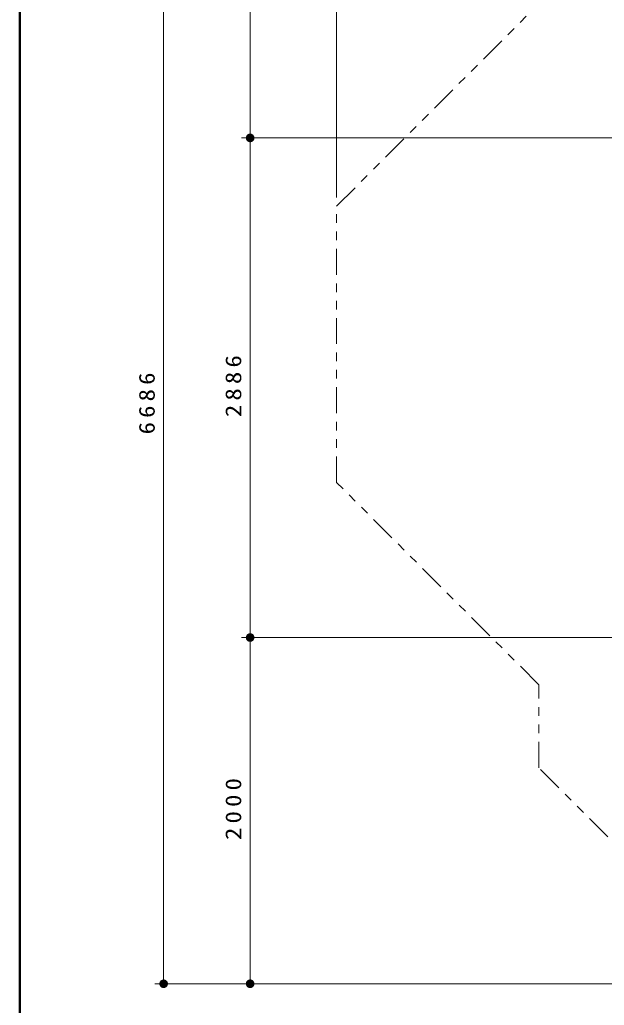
# Model space of a CAD drawing. Units: millimetres on the paper, scale 1:50. Extents: x -385 to 0, y -594 to 267.
# Drawn here: x -385 to -317.4, y 95.3 to 209.2 of the extents above; entities that cross this region are included whole.
import ezdxf

# ---------------------------------------------------------------- set-up
doc = ezdxf.new("R2010")
doc.units = ezdxf.units.MM
doc.linetypes.add('USER3', pattern=[8, 3, -1, 1, -1, 1, -1])
doc.layers.add('LY_1', color=7, linetype='Continuous', lineweight=50)
doc.styles.add('ＭＳ ゴシック', font='')
doc.styles.get('ＭＳ ゴシック').set_extended_font_data('MS Gothic')

# ---------------------------------------------------------------- blocks, each defined once
blk = doc.blocks.new('filled_dot')
at = {"color": 0, "linetype": 'Continuous', "lineweight": -2, "const_width": 1.25}
blk.add_lwpolyline([(-0.625, 0, 1), (0.625, 0, 1)], format="xyb", close=True, dxfattribs=at)

msp = doc.modelspace()

# ---------------------------------------------------------------- linework, layer by layer
at = {"layer": 'LY_1'}
msp.add_line((-385, 267), (-385, 0), dxfattribs=at)
at = {"layer": 'LY_1', "lineweight": 13}
for p, q in [((-348.361, 188.67), (-348.361, 252.542)), ((-348.361, 188.67), (-348.361, 242.542)), ((-368.361, 97.822), (-368.361, 231.542)), ((-358.361, 195.542), (-358.361, 231.542)), ((-254.812, 195.542), (-359.361, 195.542)), ((-254.812, 195.542), (-359.361, 195.542)), ((-358.361, 137.822), (-358.361, 195.542)), ((-289.861, 137.822), (-359.361, 137.822)), ((-289.812, 137.822), (-359.361, 137.822)), ((-358.361, 97.822), (-358.361, 137.822)), ((-301.042, 97.822), (-369.361, 97.822)), ((-301.042, 97.822), (-359.361, 97.822))]:
    msp.add_line(p, q, dxfattribs=at)
at = {"layer": 'LY_1', "linetype": 'USER3', "lineweight": 13}
msp.add_lwpolyline([(-230.372, 231.542), (-169.831, 171.001), (-169.831, 125.945), (-193.098, 102.679), (-232.302, 102.679), (-240.649, 111.025), (-254.377, 111.025), (-267.581, 97.822), (-300.042, 97.822), (-325, 122.78), (-325, 132.373), (-348.361, 155.734), (-348.361, 187.67), (-325.807, 210.224), (-311.274, 210.224), (-305.406, 216.092), (-282.83, 216.092), (-267.38, 231.542)], close=True, dxfattribs=at)

# ---------------------------------------------------------------- block references
at = {"layer": 'LY_1', "lineweight": 13, "xscale": 0.4, "yscale": 0.4}
for p, rotation in [((-358.361, 195.542), 270), ((-358.361, 195.542), 90), ((-358.361, 137.822), 270), ((-358.361, 137.822), 90), ((-368.361, 97.822), 90), ((-358.361, 97.822), 90)]:
    msp.add_blockref('filled_dot', p, dxfattribs=dict(at, rotation=rotation))

# ---------------------------------------------------------------- texts
at = {"layer": 'LY_1', "char_height": 1.833, "attachment_point": 8, "rotation": 90, "style": 'ＭＳ ゴシック'}
for s, insert in [('\\T1.33;\\W1.15;2886', (-359.361, 167.099)), ('\\T1.33;\\W1.15;6686', (-369.361, 165.099)), ('\\T1.33;\\W1.15;2000', (-359.361, 118.245))]:
    msp.add_mtext(s, dxfattribs=dict(at, insert=insert))

doc.saveas('drawing.dxf')
